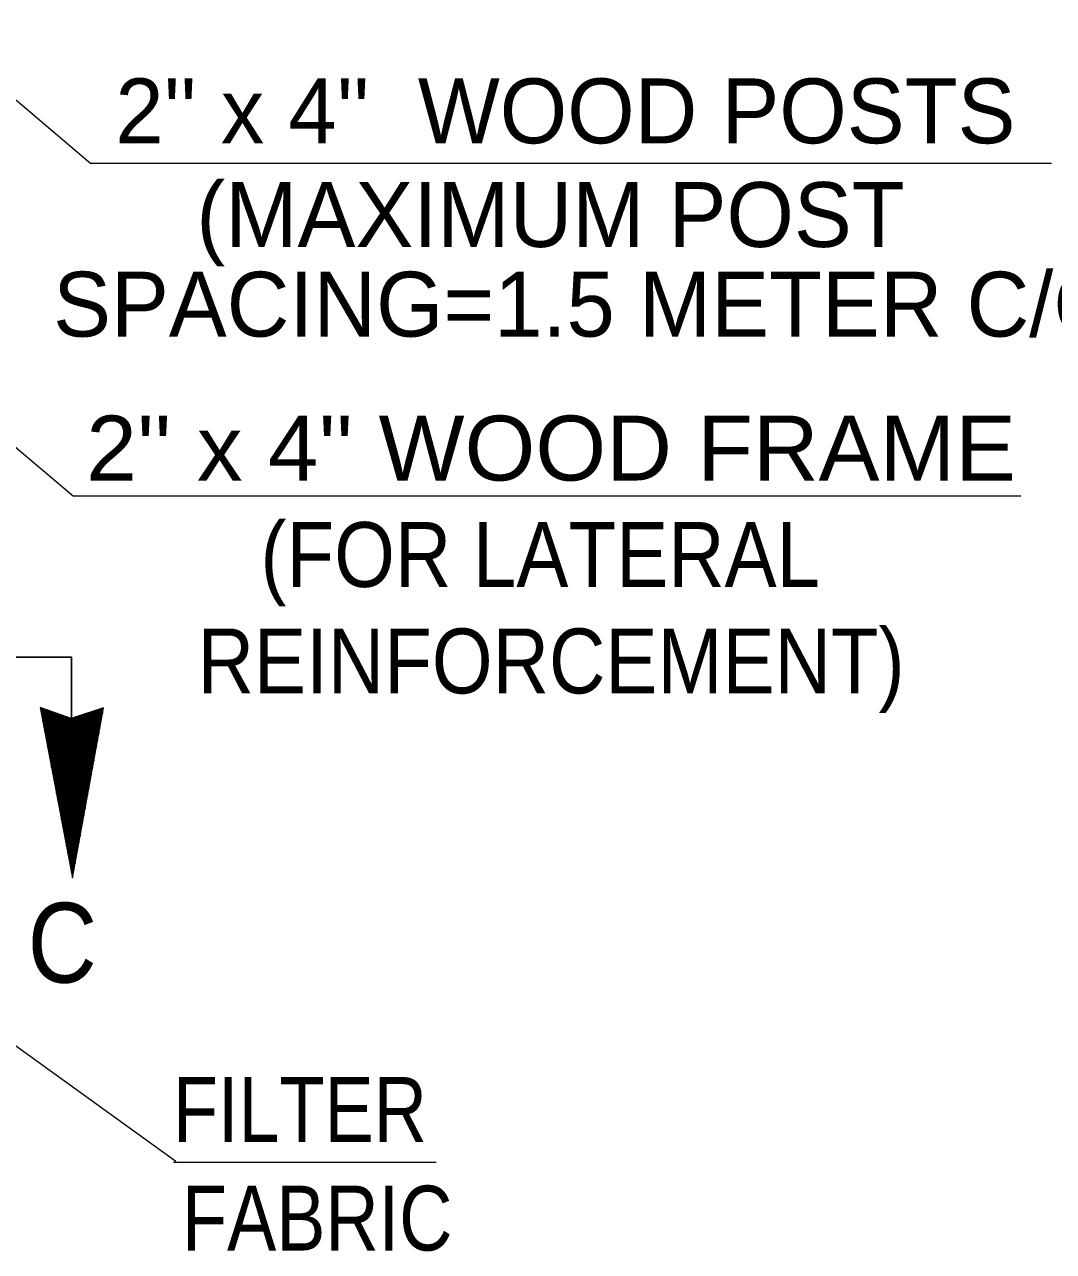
# Model space of a CAD drawing. Extents: x -59 to 313, y 57 to 341.
# Drawn here: x 174.22 to 194.84, y 246.85 to 271.45 of the extents above; entities that cross this region are included whole.
import ezdxf
from ezdxf.enums import TextEntityAlignment as Align

# ---------------------------------------------------------------- set-up
doc = ezdxf.new("R2010")
doc.units = 0
doc.header["$LTSCALE"] = 0.52
doc.layers.add('1', color=7, linetype='Continuous', lineweight=13)
doc.layers.add('5', color=7, linetype='Continuous')

msp = doc.modelspace()

# ---------------------------------------------------------------- linework, layer by layer
at = {"layer": '1'}
for p, q in [((172.2675, 271.4455), (175.5479, 268.6636)), ((194.8025, 268.6636), (175.5479, 268.6636)), ((171.5364, 265.0987), (175.1999, 261.9919)), ((194.1857, 261.9919), (175.1999, 261.9919)), ((174.5328, 257.7542), (174.5328, 257.746)), ((174.563, 257.7437), (174.5332, 257.7437)), ((174.6353, 257.7188), (174.538, 257.7188)), ((174.5578, 257.7455), (174.5578, 257.6142)), ((174.5828, 257.7369), (174.5828, 257.4824)), ((174.6078, 257.7283), (174.6078, 257.3507)), ((174.6328, 257.7196), (174.6328, 257.2189)), ((175.7975, 257.7188), (175.7054, 257.7188)), ((175.7078, 257.7196), (175.7078, 257.2292)), ((175.7328, 257.7278), (175.7328, 257.3657)), ((175.7578, 257.7361), (175.7578, 257.5023)), ((175.8021, 257.7437), (175.781, 257.7437)), ((175.7828, 257.7443), (175.7828, 257.6388)), ((174.7077, 257.6937), (174.5427, 257.6937)), ((174.7801, 257.6687), (174.5475, 257.6687)), ((174.8524, 257.6438), (174.5522, 257.6438)), ((174.9247, 257.6187), (174.557, 257.6187)), ((174.9971, 257.5938), (174.5617, 257.5938)), ((175.0694, 257.5687), (174.5665, 257.5687)), ((175.1418, 257.5437), (174.5712, 257.5437)), ((175.7608, 257.5188), (174.5759, 257.5188)), ((175.7562, 257.4937), (174.5807, 257.4937)), ((175.7517, 257.4688), (174.5854, 257.4688)), ((174.6578, 257.711), (174.6578, 257.0872)), ((174.6828, 257.7023), (174.6828, 256.9554)), ((174.7078, 257.6937), (174.7078, 256.8237)), ((174.7328, 257.6851), (174.7328, 256.6919)), ((174.7578, 257.6764), (174.7578, 256.5602)), ((174.7828, 257.6678), (174.7828, 256.4284)), ((174.8078, 257.6592), (174.8078, 256.2967)), ((174.8328, 257.6505), (174.8328, 256.1649)), ((174.8578, 257.6418), (174.8578, 256.0331)), ((174.8828, 257.6332), (174.8828, 255.9013)), ((174.9078, 257.6246), (174.9078, 255.7696)), ((174.9328, 257.6159), (174.9328, 255.6378)), ((174.9578, 257.6073), (174.9578, 255.5061)), ((174.9828, 257.5987), (174.9828, 255.3743)), ((175.0078, 257.59), (175.0078, 255.2426)), ((175.0328, 257.5814), (175.0328, 255.1108)), ((175.0578, 257.5727), (175.0578, 254.9791)), ((175.0828, 257.5641), (175.0828, 254.8473)), ((175.1078, 257.5555), (175.1078, 254.7156)), ((175.1328, 257.5468), (175.1328, 254.5837)), ((175.1578, 257.5382), (175.1578, 254.452)), ((175.7654, 257.5437), (175.1763, 257.5437)), ((175.1828, 257.5459), (175.1828, 254.3623)), ((175.2078, 257.5542), (175.2078, 254.4988)), ((175.2328, 257.5624), (175.2328, 254.6353)), ((175.77, 257.5687), (175.2519, 257.5687)), ((175.2578, 257.5707), (175.2578, 254.7718)), ((175.2828, 257.579), (175.2828, 254.9084)), ((175.3078, 257.5872), (175.3078, 255.0449)), ((175.7746, 257.5938), (175.3275, 257.5938)), ((175.3328, 257.5955), (175.3328, 255.1814)), ((175.3578, 257.6037), (175.3578, 255.3179)), ((175.3828, 257.6121), (175.3828, 255.4545)), ((175.7792, 257.6187), (175.4031, 257.6187)), ((175.4078, 257.6203), (175.4078, 255.591)), ((175.4328, 257.6286), (175.4328, 255.7275)), ((175.4578, 257.6368), (175.4578, 255.864)), ((175.7837, 257.6438), (175.4787, 257.6438)), ((175.4828, 257.6452), (175.4828, 256.0005)), ((175.5078, 257.6534), (175.5078, 256.1371)), ((175.5328, 257.6617), (175.5328, 256.2736)), ((175.7883, 257.6687), (175.5542, 257.6687)), ((175.5578, 257.6699), (175.5578, 256.4101)), ((175.5828, 257.6782), (175.5828, 256.5466)), ((175.6078, 257.6865), (175.6078, 256.6832)), ((175.7929, 257.6937), (175.6298, 257.6937)), ((175.6328, 257.6947), (175.6328, 256.8197)), ((175.6578, 257.703), (175.6578, 256.9562)), ((175.6828, 257.7113), (175.6828, 257.0927)), ((175.7471, 257.4437), (174.5902, 257.4437)), ((175.7426, 257.4187), (174.5949, 257.4187)), ((175.738, 257.3938), (174.5997, 257.3938)), ((175.7334, 257.3687), (174.6044, 257.3687)), ((175.7288, 257.3438), (174.6092, 257.3438)), ((175.7242, 257.3187), (174.6139, 257.3187)), ((175.7197, 257.2937), (174.6187, 257.2937)), ((175.7151, 257.2688), (174.6234, 257.2688)), ((175.7105, 257.2437), (174.6282, 257.2437)), ((175.7059, 257.2188), (174.6328, 257.2188)), ((175.7013, 257.1937), (174.6376, 257.1937)), ((175.6967, 257.1687), (174.6423, 257.1687)), ((175.6922, 257.1438), (174.6471, 257.1438)), ((175.6876, 257.1187), (174.6518, 257.1187)), ((175.683, 257.0938), (174.6566, 257.0938)), ((175.6784, 257.0687), (174.6613, 257.0687)), ((175.6738, 257.0437), (174.6661, 257.0437)), ((175.6693, 257.0188), (174.6708, 257.0188)), ((175.6647, 256.9937), (174.6756, 256.9937)), ((175.6602, 256.9688), (174.6803, 256.9688)), ((175.6556, 256.9437), (174.6851, 256.9437)), ((175.651, 256.9187), (174.6898, 256.9187)), ((175.6464, 256.8938), (174.6945, 256.8938)), ((175.6418, 256.8687), (174.6993, 256.8687)), ((175.6372, 256.8438), (174.704, 256.8438)), ((175.6327, 256.8187), (174.7087, 256.8187)), ((175.6281, 256.7937), (174.7135, 256.7937)), ((175.6235, 256.7688), (174.7182, 256.7688)), ((175.6189, 256.7437), (174.723, 256.7437)), ((175.6143, 256.7188), (174.7277, 256.7188)), ((175.6097, 256.6937), (174.7325, 256.6937)), ((175.6052, 256.6687), (174.7372, 256.6687)), ((175.6006, 256.6438), (174.742, 256.6438)), ((175.5961, 256.6187), (174.7467, 256.6187)), ((175.5915, 256.5938), (174.7514, 256.5938)), ((175.5869, 256.5687), (174.7562, 256.5687)), ((175.5823, 256.5437), (174.7609, 256.5437)), ((175.5777, 256.5188), (174.7657, 256.5188)), ((175.5732, 256.4937), (174.7704, 256.4937)), ((175.5686, 256.4688), (174.7752, 256.4688)), ((175.564, 256.4437), (174.7799, 256.4437)), ((175.5594, 256.4187), (174.7847, 256.4187)), ((175.5548, 256.3938), (174.7894, 256.3938)), ((175.5503, 256.3687), (174.7942, 256.3687)), ((175.5457, 256.3438), (174.7989, 256.3438)), ((175.5411, 256.3187), (174.8037, 256.3187)), ((175.5365, 256.2937), (174.8084, 256.2937)), ((175.5319, 256.2688), (174.8131, 256.2688)), ((175.5273, 256.2437), (174.8178, 256.2437)), ((175.5228, 256.2188), (174.8226, 256.2188)), ((175.5182, 256.1937), (174.8273, 256.1937)), ((175.5137, 256.1687), (174.8321, 256.1687)), ((175.5091, 256.1438), (174.8368, 256.1438)), ((175.5045, 256.1187), (174.8416, 256.1187)), ((175.4999, 256.0938), (174.8463, 256.0938)), ((175.4953, 256.0687), (174.8511, 256.0687)), ((175.4907, 256.0437), (174.8558, 256.0437)), ((175.4862, 256.0188), (174.8606, 256.0188)), ((175.4816, 255.9937), (174.8653, 255.9937)), ((175.477, 255.9688), (174.8701, 255.9688)), ((175.4724, 255.9437), (174.8748, 255.9437)), ((175.4678, 255.9187), (174.8795, 255.9187)), ((175.4632, 255.8937), (174.8842, 255.8937)), ((175.4587, 255.8687), (174.889, 255.8687)), ((175.4541, 255.8438), (174.8937, 255.8438)), ((175.4496, 255.8187), (174.8985, 255.8187)), ((175.445, 255.7937), (174.9032, 255.7937)), ((175.4404, 255.7687), (174.908, 255.7687)), ((175.4358, 255.7437), (174.9127, 255.7437)), ((175.4313, 255.7188), (174.9175, 255.7188)), ((175.4267, 255.6937), (174.9222, 255.6937)), ((175.4221, 255.6687), (174.927, 255.6687)), ((175.4175, 255.6437), (174.9317, 255.6437)), ((175.4129, 255.6187), (174.9364, 255.6187)), ((175.4083, 255.5938), (174.9412, 255.5938)), ((175.4038, 255.5687), (174.9459, 255.5687)), ((175.3992, 255.5437), (174.9507, 255.5437)), ((175.3946, 255.5187), (174.9554, 255.5187)), ((175.39, 255.4937), (174.9602, 255.4937)), ((175.3854, 255.4688), (174.9649, 255.4688)), ((175.3808, 255.4437), (174.9697, 255.4437)), ((175.3763, 255.4187), (174.9744, 255.4187)), ((175.3717, 255.3937), (174.9792, 255.3937)), ((175.3672, 255.3687), (174.9839, 255.3687)), ((175.3626, 255.3438), (174.9887, 255.3438)), ((175.358, 255.3187), (174.9934, 255.3187)), ((175.3534, 255.2937), (174.9981, 255.2937)), ((175.3488, 255.2687), (175.0028, 255.2687)), ((175.3442, 255.2438), (175.0076, 255.2438)), ((175.3397, 255.2188), (175.0123, 255.2188)), ((175.3351, 255.1937), (175.0171, 255.1937)), ((175.3305, 255.1687), (175.0218, 255.1687)), ((175.3259, 255.1437), (175.0266, 255.1437)), ((175.3213, 255.1188), (175.0313, 255.1188)), ((175.3167, 255.0938), (175.0361, 255.0938)), ((175.3122, 255.0687), (175.0408, 255.0687)), ((175.3076, 255.0437), (175.0456, 255.0437)), ((175.3031, 255.0187), (175.0503, 255.0187)), ((175.2985, 254.9938), (175.0551, 254.9938)), ((175.2939, 254.9688), (175.0598, 254.9688)), ((175.2893, 254.9437), (175.0645, 254.9437)), ((175.2848, 254.9187), (175.0692, 254.9187)), ((175.2802, 254.8937), (175.074, 254.8937)), ((175.2756, 254.8688), (175.0787, 254.8688)), ((175.271, 254.8438), (175.0835, 254.8438)), ((175.2664, 254.8187), (175.0882, 254.8187)), ((175.2618, 254.7937), (175.093, 254.7937)), ((175.2572, 254.7687), (175.0977, 254.7687)), ((175.2527, 254.7438), (175.1025, 254.7438)), ((175.2481, 254.7188), (175.1072, 254.7188)), ((175.2435, 254.6937), (175.112, 254.6937)), ((175.2389, 254.6687), (175.1167, 254.6687)), ((175.2343, 254.6437), (175.1214, 254.6437)), ((175.2298, 254.6188), (175.1262, 254.6188)), ((175.2252, 254.5938), (175.1309, 254.5938)), ((175.2207, 254.5687), (175.1357, 254.5687)), ((175.2161, 254.5437), (175.1404, 254.5437)), ((175.2115, 254.5187), (175.1452, 254.5187)), ((175.2069, 254.4938), (175.1499, 254.4938)), ((175.2023, 254.4688), (175.1547, 254.4688)), ((175.1977, 254.4437), (175.1594, 254.4437)), ((175.1932, 254.4187), (175.1642, 254.4187)), ((175.1886, 254.3937), (175.1689, 254.3937)), ((175.184, 254.3688), (175.1737, 254.3688)), ((175.1794, 254.3438), (175.1784, 254.3438)), ((172.5472, 252.0595), (177.2564, 248.6672)), ((177.2055, 248.6443), (182.4718, 248.6443))]:
    msp.add_line(p, q, dxfattribs=at)
at = {"layer": '1', "lineweight": 25}
msp.add_lwpolyline([(175.1598, 255.5444), (175.1598, 258.7672), (173.6917, 258.7672)], dxfattribs=at)
at = {"layer": '1'}
msp.add_lwpolyline([(174.5312, 257.7548), (175.1789, 254.3409), (175.8034, 257.7512), (175.1587, 257.5379)], close=True, dxfattribs=at)

# ---------------------------------------------------------------- texts
at = {"layer": '1', "width": 0.9}
msp.add_text('C', height=1.6, rotation=359, dxfattribs=at).set_placement((174.2688, 252.256))
at = {"layer": '1', "width": 0.85}
for s, p in [('FILTER ', (179.9463, 249.0496)), ('FABRIC', (180.0866, 246.8731))]:
    msp.add_text(s, height=1.3, dxfattribs=at).set_placement(p, align=Align.CENTER)
at = {"layer": '5'}
for s, p in [("2'' x 4''  WOOD POSTS", (185.0609, 269.0648)), ('(MAXIMUM POST ', (185.0049, 266.9875)), ('SPACING=1.5 METER C/C)', (185.7337, 265.191))]:
    msp.add_text(s, height=1.3, dxfattribs=at).set_placement(p, align=Align.CENTER)
for s, width, p in [("2'' x 4'' WOOD FRAME", 1.05, (184.7745, 262.3067)), ('(FOR LATERAL ', 0.9, (184.7746, 260.1733)), ('REINFORCEMENT)', 0.9, (184.7746, 258.04))]:
    msp.add_text(s, height=1.3, dxfattribs=dict(at, width=width)).set_placement(p, align=Align.CENTER)

doc.saveas('drawing.dxf')
